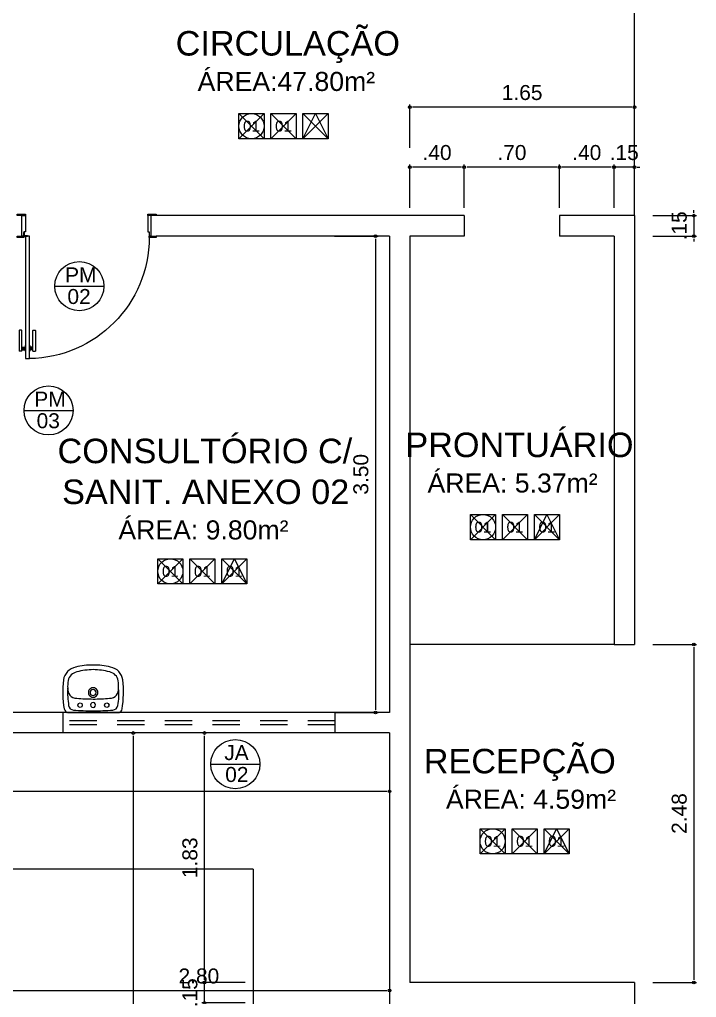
# Model space of a CAD drawing. Header units: millimetres. Extents: x 2125 to 3408, y 1171 to 1686.
# Drawn here: x 2436.55 to 2441.52, y 1480.6 to 1487.78 of the extents above; entities that cross this region are included whole.
import ezdxf
from ezdxf.enums import TextEntityAlignment as Align

# ---------------------------------------------------------------- set-up
doc = ezdxf.new("R2010")
doc.units = ezdxf.units.MM
doc.linetypes.add('CONTORNO_QUADRO_T', pattern=[0.35, 0.2, -0.15])
for name, color, linetype in [('at_Entity', 7, 'Continuous'), ('CALÇADA', 252, 'Continuous'), ('cotas', 7, 'Continuous'), ('ESQUADRIA', 3, 'Continuous'), ('ESQUADRIAS', 7, 'Continuous'), ('JANELA2', 1, 'Continuous'), ('Layout_Equipamentos', 7, 'Continuous'), ('PAREDE', 4, 'Continuous'), ('TEXTO01', 7, 'Continuous'), ('TEXTO02', 3, 'Continuous'), ('TEXTO03', 2, 'Continuous'), ('TEXTO_ESP_FORRO', 62, 'Continuous'), ('TEXTO_ESP_PAREDES', 10, 'Continuous'), ('TEXTO_ESP_PISO', 150, 'Continuous')]:
    doc.layers.add(name, color=color, linetype=linetype)
doc.styles.add('ARIAL', font='sanss___.ttf')
doc.styles.add('ROMANS', font='arial.ttf')
doc.styles.add('TEXTO1', font='swissko.ttf', dxfattribs={"width": 0.6, "height": 0.1})
doc.dimstyles.new('ESCALA 50', dxfattribs={"dimtxt": 0.08, "dimasz": 0.02, "dimexe": 0.05, "dimexo": 0.05, "dimgap": 0.05, "dimtad": 1, "dimlfac": -10, "dimzin": 1, "dimdsep": 46, "dimtxsty": 'ROMANS', "dimblk1": 'PPC', "dimblk2": 'PPC', "dimsah": 1, "dimcen": 0.02, "dimclrd": 7, "dimclre": 7, "dimclrt": 3, "dimadec": 0, "dimazin": 0, "dimtfac": 1, "dimtix": 1, "dimtmove": 1, "dimatfit": 3, "dimldrblk": 'PPC', "dimfxl": 0, "dimtolj": 1, "dimtzin": 12, "dimarcsym": 0})
doc.dimstyles.new('ESCALA75', dxfattribs={"dimtxt": 0.11, "dimasz": 0.02, "dimexe": 0.02, "dimexo": 0.04, "dimgap": 0.05, "dimtad": 1, "dimzin": 4, "dimdsep": 46, "dimtxsty": 'ROMANS', "dimblk1": 'PPC', "dimblk2": 'PPC', "dimsah": 1, "dimcen": 0.02, "dimclrd": 7, "dimclre": 7, "dimclrt": 3, "dimazin": 1, "dimtfac": 1, "dimtix": 1, "dimtmove": 0, "dimatfit": 3, "dimldrblk": 'PPC', "dimfxl": 0, "dimtolj": 1, "dimtzin": 12, "dimarcsym": 0})

# ---------------------------------------------------------------- blocks, each defined once
blk = doc.blocks.new('P90_02')
at = {"layer": 'ESQUADRIAS', "color": 2}
for p, q in [((0.025, 0.075), (0.025, 0.975)), ((0.025, 0.975), (0.055, 0.975)), ((0.055, 0.975), (0.055, 0.075)), ((0.055, 0.075), (0.025, 0.075))]:
    blk.add_line(p, q, dxfattribs=at)
at = {"layer": 'ESQUADRIAS', "color": 3, "linetype": 'Continuous'}
for p, q in [((-0.02, 0.7698), (-0.02, 0.9215)), ((0, 0.9215), (0, 0.7698)), ((0.023, 0.88), (0.023, 0.92)), ((0.057, 0.88), (0.057, 0.92)), ((0.08, 0.9215), (0.08, 0.7698)), ((0.1, 0.7698), (0.1, 0.9215)), ((-0.0035, 0.7668), (-0.0175, 0.7668)), ((0.0835, 0.7668), (0.0975, 0.7668))]:
    blk.add_line(p, q, dxfattribs=at)
at = {"layer": 'ESQUADRIAS', "color": 3}
for p, q in [((0, 0.9215), (-0.02, 0.9215)), ((0, 0.91), (0.023, 0.91)), ((0, 0.9), (0.023, 0.9)), ((0, 0.89), (0.023, 0.89)), ((0.023, 0.92), (0.025, 0.92)), ((0.023, 0.88), (0.025, 0.88)), ((0.057, 0.92), (0.055, 0.92)), ((0.057, 0.88), (0.055, 0.88)), ((0.08, 0.91), (0.057, 0.91)), ((0.08, 0.9), (0.057, 0.9)), ((0.08, 0.89), (0.057, 0.89)), ((0.08, 0.9215), (0.1, 0.9215))]:
    blk.add_line(p, q, dxfattribs=at)
at = {"layer": 'ESQUADRIAS'}
for p, q in [((0.0315, 0.0735), (0.0285, 0.0735)), ((0.0165, 0.0585), (0.0165, 0.0615))]:
    blk.add_line(p, q, dxfattribs=at)
at = {"layer": 'ESQUADRIAS', "color": 3}
for points in [[(0.015, 0.085), (-0.035, 0.085), (-0.035, 0.075), (0.015, 0.075)], [(0.985, 0.085), (0.935, 0.085), (0.935, 0.075), (0.985, 0.075)], [(0.025, -0.075), (0, -0.075), (-0.035, -0.075), (-0.035, -0.085), (0.025, -0.085)], [(0.985, -0.075), (0.925, -0.075), (0.925, -0.085), (0.985, -0.085)]]:
    blk.add_lwpolyline(points, close=True, dxfattribs=at)
at = {"layer": 'ESQUADRIAS', "color": 2}
for points in [[(0.025, 0.045), (0.015, 0.045), (0.015, 0.075), (0, 0.075), (0, -0.075), (0.025, -0.075)], [(0.925, 0.045), (0.935, 0.045), (0.935, 0.075), (0.95, 0.075), (0.95, -0.075), (0.925, -0.075)]]:
    blk.add_lwpolyline(points, close=True, dxfattribs=at)
at = {"layer": 'ESQUADRIAS', "color": 1}
for points in [[(0.016, 0.0705, -0.236068), (0.015, 0.0725), (0.015, 0.07), (0.015, 0.05), (0.016, 0.05)], [(0.0195, 0.074, 0.236068), (0.0175, 0.075), (0.02, 0.075), (0.04, 0.075), (0.04, 0.074)]]:
    blk.add_lwpolyline(points, format="xyb", close=True, dxfattribs=at)
at = {"layer": 'ESQUADRIAS'}
for points in [[(0.0275, 0.0727), (0.0285, 0.0735), (0.0285, 0.074)], [(0.0304, 0.0727), (0.0304, 0.0725), (0.0325, 0.0725), (0.0325, 0.0727), (0.0275, 0.0727), (0.0275, 0.0725), (0.0296, 0.0725), (0.0296, 0.0727)], [(0.0325, 0.0727), (0.0315, 0.0735), (0.0315, 0.074)], [(0.0173, 0.0625), (0.0165, 0.0615), (0.016, 0.0615)], [(0.0173, 0.0575), (0.0165, 0.0585), (0.016, 0.0585)], [(0.0173, 0.0596), (0.0175, 0.0596), (0.0175, 0.0575), (0.0173, 0.0575), (0.0173, 0.0625), (0.0175, 0.0625), (0.0175, 0.0604), (0.0173, 0.0604)]]:
    blk.add_lwpolyline(points, dxfattribs=at)
at = {"layer": 'ESQUADRIAS', "color": 1}
blk.add_circle((0.0175, 0.0725), 0.0025, dxfattribs=at)
at = {"layer": 'ESQUADRIAS'}
blk.add_arc((0.0429, 0.083), 0.8921, 0.12949, 89.22311, dxfattribs=at)
at = {"layer": 'ESQUADRIAS', "color": 3, "linetype": 'Continuous'}
for centre, start, end in [((-0.017, 0.7698), 180, 260.53768), ((-0.003, 0.7698), 260.53768, 360), ((0.083, 0.7698), 180, 279.46232), ((0.097, 0.7698), 279.46232, 0)]:
    blk.add_arc(centre, 0.003, start, end, dxfattribs=at)
blk = doc.blocks.new('PPC')
at = {"color": 2}
blk.add_circle((0, 0), 0.5, dxfattribs=at)
blk = doc.blocks.new('*D187')
at = {"layer": 'cotas', "color": 7, "lineweight": -2, "transparency": 16777216}
for p, q in [((2438.2035, 1480.7076), (2437.8835, 1480.7076)), ((2437.9035, 1480.7276), (2437.9035, 1480.7476)), ((2437.9035, 1480.5576), (2437.9035, 1480.7076)), ((2438.2035, 1480.5576), (2437.8835, 1480.5576)), ((2437.9035, 1480.5376), (2437.9035, 1480.5176))]:
    blk.add_line(p, q, dxfattribs=at)
at = {"layer": 'DEFPOINTS', "color": 0, "transparency": 16777216}
for p in [(2437.9035, 1480.7076), (2438.9052, 1480.7076), (2438.9052, 1480.5576)]:
    blk.add_point(p, dxfattribs=at)
at = {"layer": 'cotas', "color": 7, "lineweight": -2, "transparency": 16777216, "xscale": 0.02, "yscale": 0.02, "zscale": 0.02}
for p, rotation in [((2437.9035, 1480.7076), 270), ((2437.9035, 1480.5576), 90)]:
    blk.add_blockref('PPC', p, dxfattribs=dict(at, rotation=rotation))
at = {"layer": 'cotas', "color": 3, "transparency": 16777216, "insert": (2437.7973, 1480.6326), "char_height": 0.11, "attachment_point": 5, "rotation": 90, "style": 'ROMANS'}
blk.add_mtext('\\A1;.15', dxfattribs=at)
blk = doc.blocks.new('*D188')
at = {"layer": 'cotas', "color": 7, "lineweight": -2, "transparency": 16777216}
for p, q in [((2438.2035, 1482.5409), (2437.8835, 1482.5409)), ((2437.9035, 1480.7276), (2437.9035, 1482.5209)), ((2438.2035, 1480.7076), (2437.8835, 1480.7076))]:
    blk.add_line(p, q, dxfattribs=at)
at = {"layer": 'DEFPOINTS', "color": 0, "transparency": 16777216}
for p in [(2437.9035, 1482.5409), (2438.9052, 1482.5409), (2438.9052, 1480.7076)]:
    blk.add_point(p, dxfattribs=at)
at = {"layer": 'cotas', "color": 7, "lineweight": -2, "transparency": 16777216, "xscale": 0.02, "yscale": 0.02, "zscale": 0.02}
for p, rotation in [((2437.9035, 1482.5409), 90), ((2437.9035, 1480.7076), 270)]:
    blk.add_blockref('PPC', p, dxfattribs=dict(at, rotation=rotation))
at = {"layer": 'cotas', "color": 3, "transparency": 16777216, "insert": (2437.7973, 1481.6242), "char_height": 0.11, "attachment_point": 5, "rotation": 90, "style": 'ROMANS'}
blk.add_mtext('\\A1;1.83', dxfattribs=at)
blk = doc.blocks.new('*D192')
at = {"layer": 'cotas', "color": 7, "lineweight": -2, "transparency": 16777216}
for p, q in [((2436.4629, 1480.9491), (2436.4629, 1480.6291)), ((2439.2629, 1480.9491), (2439.2629, 1480.6291)), ((2436.4829, 1480.6491), (2439.2429, 1480.6491))]:
    blk.add_line(p, q, dxfattribs=at)
at = {"layer": 'DEFPOINTS', "color": 0, "transparency": 16777216}
for p in [(2436.4629, 1481.452), (2439.2629, 1481.452), (2439.2629, 1480.6491)]:
    blk.add_point(p, dxfattribs=at)
at = {"layer": 'cotas', "color": 7, "lineweight": -2, "transparency": 16777216, "xscale": 0.02, "yscale": 0.02, "zscale": 0.02, "rotation": 180}
blk.add_blockref('PPC', (2436.4629, 1480.6491), dxfattribs=at)
at = {"layer": 'cotas', "color": 7, "lineweight": -2, "transparency": 16777216, "xscale": 0.02, "yscale": 0.02, "zscale": 0.02}
blk.add_blockref('PPC', (2439.2629, 1480.6491), dxfattribs=at)
at = {"layer": 'cotas', "color": 3, "transparency": 16777216, "insert": (2437.8629, 1480.7552), "char_height": 0.11, "attachment_point": 5, "style": 'ROMANS'}
blk.add_mtext('\\A1;2.80', dxfattribs=at)
blk = doc.blocks.new('*D194')
at = {"layer": 'cotas', "color": 7, "lineweight": -2, "transparency": 16777216}
for p, q in [((2429.1129, 1480.6954), (2429.1129, 1480.3754)), ((2439.2629, 1480.6954), (2439.2629, 1480.3754)), ((2429.1329, 1480.3954), (2439.2429, 1480.3954))]:
    blk.add_line(p, q, dxfattribs=at)
at = {"layer": 'DEFPOINTS', "color": 0, "transparency": 16777216}
for p in [(2429.1129, 1481.302), (2439.2629, 1481.302), (2439.2629, 1480.3954)]:
    blk.add_point(p, dxfattribs=at)
at = {"layer": 'cotas', "color": 7, "lineweight": -2, "transparency": 16777216, "xscale": 0.02, "yscale": 0.02, "zscale": 0.02, "rotation": 180}
blk.add_blockref('PPC', (2429.1129, 1480.3954), dxfattribs=at)
at = {"layer": 'cotas', "color": 7, "lineweight": -2, "transparency": 16777216, "xscale": 0.02, "yscale": 0.02, "zscale": 0.02}
blk.add_blockref('PPC', (2439.2629, 1480.3954), dxfattribs=at)
at = {"layer": 'cotas', "color": 3, "transparency": 16777216, "insert": (2434.1879, 1480.5016), "char_height": 0.11, "attachment_point": 5, "style": 'ROMANS'}
blk.add_mtext('\\A1;10.15', dxfattribs=at)
blk = doc.blocks.new('*D195')
at = {"layer": 'cotas', "color": 7, "lineweight": -2, "transparency": 16777216}
for p, q in [((2437.6812, 1482.5409), (2437.3612, 1482.5409)), ((2437.3812, 1482.5209), (2437.3812, 1476.7609)), ((2437.6812, 1476.7409), (2437.3612, 1476.7409))]:
    blk.add_line(p, q, dxfattribs=at)
at = {"layer": 'DEFPOINTS', "color": 0, "transparency": 16777216}
for p in [(2438.4406, 1482.5409), (2437.3812, 1476.7409), (2438.4406, 1476.7409)]:
    blk.add_point(p, dxfattribs=at)
at = {"layer": 'cotas', "color": 7, "lineweight": -2, "transparency": 16777216, "xscale": 0.02, "yscale": 0.02, "zscale": 0.02}
for p, rotation in [((2437.3812, 1482.5409), 90), ((2437.3812, 1476.7409), 270)]:
    blk.add_blockref('PPC', p, dxfattribs=dict(at, rotation=rotation))
at = {"layer": 'cotas', "color": 3, "transparency": 16777216, "insert": (2437.2751, 1479.6409), "char_height": 0.11, "attachment_point": 5, "rotation": 90, "style": 'ROMANS'}
blk.add_mtext('\\A1;5.80', dxfattribs=at)
blk = doc.blocks.new('*D285')
at = {"layer": 'DEFPOINTS', "color": 0, "transparency": 16777216}
for p in [(2434.5465, 1486.1909), (2434.5465, 1482.6909), (2439.1596, 1482.6909)]:
    blk.add_point(p, dxfattribs=at)
at = {"layer": 'Layout_Equipamentos', "color": 7, "lineweight": -2, "transparency": 16777216}
for p, q in [((2438.8596, 1486.1909), (2439.1796, 1486.1909)), ((2439.1596, 1486.1709), (2439.1596, 1482.7109)), ((2438.8596, 1482.6909), (2439.1796, 1482.6909))]:
    blk.add_line(p, q, dxfattribs=at)
at = {"layer": 'Layout_Equipamentos', "color": 7, "lineweight": -2, "transparency": 16777216, "xscale": 0.02, "yscale": 0.02, "zscale": 0.02}
for p, rotation in [((2439.1596, 1486.1909), 90), ((2439.1596, 1482.6909), 270)]:
    blk.add_blockref('PPC', p, dxfattribs=dict(at, rotation=rotation))
at = {"layer": 'Layout_Equipamentos', "color": 3, "transparency": 16777216, "insert": (2439.0534, 1484.4409), "char_height": 0.11, "attachment_point": 5, "rotation": 90, "style": 'ROMANS'}
blk.add_mtext('\\A1;3.50', dxfattribs=at)
blk = doc.blocks.new('new block12')
at = {"layer": 'at_Entity', "color": 0}
for p, q in [((-0.1079, 0.0656), (-0.0973, 0.0719)), ((-0.0973, 0.0719), (-0.0846, 0.0656)), ((0.0868, 0.0656), (0.0995, 0.0719)), ((0.0995, 0.0719), (0.11, 0.0656)), ((-0.1904, 0), (0, 0)), ((-0.1143, 0.055), (-0.1079, 0.0656)), ((-0.1079, 0.0423), (-0.1143, 0.055)), ((-0.0973, 0.036), (-0.1079, 0.0423)), ((-0.0846, 0.0423), (-0.0973, 0.036)), ((-0.0846, 0.0656), (-0.0804, 0.055)), ((-0.0804, 0.055), (-0.0846, 0.0423)), ((-0.0635, 0), (0.1248, 0)), ((0, 0), (0.1926, 0)), ((0.0825, 0.055), (0.0868, 0.0656)), ((0.0868, 0.0423), (0.0825, 0.055)), ((0.0995, 0.036), (0.0868, 0.0423)), ((0.11, 0.0423), (0.0995, 0.036)), ((0.11, 0.0656), (0.1164, 0.055)), ((0.1164, 0.055), (0.11, 0.0423))]:
    blk.add_line(p, q, dxfattribs=at)
for centre, radius, start, end in [((-0.1037, 0.2192), 0.1175, 102.51398, 169.94425), ((-0.1021, 0.2163), 0.0847, 102.94607, 167.28087), ((-0.0119, -0.1249), 0.4735, 88.69805, 104.42194), ((0.0138, -0.2613), 0.5766, 91.35244, 103.5038), ((0.0099, -0.1255), 0.4741, 75.63679, 91.34148), ((-0.0133, -0.2572), 0.5725, 76.4579, 88.69664), ((0.1052, 0.222), 0.0784, 8.41938, 78.38368), ((0.1075, 0.2249), 0.1107, 7.71962, 79.59246), ((0.5296, 0.1532), 0.7539, 173.41338, 189.69292), ((0.1228, 0.188), 0.311, 171.32208, 181.82646), ((-0.1329, 0.1882), 0.3189, 357.99462, 8.16964), ((-0.5309, 0.1535), 0.7531, 350.27914, 6.57653), ((0.4249, 0.1494), 0.6136, 177.32306, 189.24154), ((-0.1166, 0.1739), 0.0716, 176.60246, 219.59969), ((-0.0011, 0.1471), 0.0349, 150.00315, 209.99685), ((-0.0011, 0.1471), 0.0349, 90, 149.99293), ((-0.0011, 0.1471), 0.0222, 90, 180), ((-0.0011, 0.1471), 0.0222, 180, 270), ((-0.0011, 0.1471), 0.0349, 29.99676, 89.99928), ((-0.0011, 0.1471), 0.0222, 360, 90), ((-0.0011, 0.1471), 0.0222, 270.00968, 360), ((-0.0011, 0.1471), 0.0349, 330.00315, 29.99685), ((0.1078, 0.1732), 0.0781, 324.65246, 2.83944), ((-0.2623, 0.1317), 0.4504, 349.78202, 5.79718), ((-0.1209, 0.1714), 0.0667, 220.34381, 269.44866), ((0.0021, 1.5743), 1.4748, 265.18956, 269.93912), ((-0.0011, 0.1471), 0.0349, 209.99676, 269.99928), ((-0.0011, 0.0561), 0.018, 90, 150.03984), ((-0.0011, 0.1471), 0.0349, 270, 329.99293), ((-0.001, 0.0561), 0.018, 30.01908, 90.03665), ((-0.001, 1.4521), 1.3526, 270.02076, 275.09507), ((0.1226, 0.1679), 0.0631, 266.77318, 320.7547), ((-0.1647, 0.0446), 0.0522, 200.54167, 238.93005), ((-0.1427, 0.0567), 0.0385, 188.75581, 265.61268), ((-0.0074, 1.7284), 1.7156, 265.3753, 270.21026), ((-0.0011, 0.0561), 0.018, 150.01278, 209.98722), ((-0.0011, 0.0561), 0.018, 210.01908, 270.03665), ((-0.0011, 0.0561), 0.018, 270, 330.03984), ((-0.0011, 1.8918), 1.879, 270, 274.41438), ((-0.0011, 0.0561), 0.018, 330.01278, 29.98722), ((0.1414, 0.0585), 0.0402, 273.11398, 350.39284), ((0.1736, 0.034), 0.0386, 297.86727, 348.56925)]:
    blk.add_arc(centre, radius, start, end, dxfattribs=at)
blk = doc.blocks.new('Esp_Pis_Par_For_Esc100')
at = {"layer": 'DEFPOINTS'}
for p, q in [((0, 0.37), (0.37, 0)), ((0.37, 0.37), (0, 0)), ((0.47, 0.37), (0.84, 0)), ((0.84, 0.37), (0.47, 0)), ((0.94, 0.37), (1.31, 0)), ((1.31, 0.37), (0.94, 0)), ((0.47, 0), (0.37, 0)), ((0.94, 0), (0.84, 0))]:
    blk.add_line(p, q, dxfattribs=at)
for points in [[(0.37, 0.37), (0.37, 0), (0, 0), (0, 0.37)], [(1.31, 0.37), (1.31, 0), (0.94, 0), (0.94, 0.37)]]:
    blk.add_lwpolyline(points, close=True, dxfattribs=at)
at = {"layer": 'TEXTO_ESP_FORRO'}
blk.add_lwpolyline([(0.94, 0), (1.125, 0.37), (1.31, 0)], close=True, dxfattribs=at)
at = {"layer": 'TEXTO_ESP_PAREDES'}
blk.add_lwpolyline([(0.84, 0.37), (0.84, 0), (0.47, 0), (0.47, 0.37)], close=True, dxfattribs=at)
at = {"layer": 'TEXTO_ESP_PISO'}
blk.add_circle((0.185, 0.185), 0.185, dxfattribs=at)
at = {"layer": 'TEXTO_ESP_FORRO', "color": 3, "linetype": 'ByBlock', "style": 'ARIAL', "text_generation_flag": 6}
blk.add_attdef('FOR', text='', height=0.16, rotation=180, dxfattribs=at).set_placement((1.125, 0.185), align=Align.MIDDLE_CENTER)
at = {"layer": 'TEXTO_ESP_PAREDES', "color": 3, "linetype": 'ByBlock', "ltscale": 0.0001, "style": 'ARIAL', "text_generation_flag": 6}
blk.add_attdef('PAR', text='', height=0.16, rotation=180, dxfattribs=at).set_placement((0.655, 0.185), align=Align.MIDDLE_CENTER)
at = {"layer": 'TEXTO_ESP_PISO', "color": 3, "linetype": 'ByBlock', "style": 'ARIAL', "text_generation_flag": 6}
blk.add_attdef('PIS', text='', height=0.16, rotation=180, dxfattribs=at).set_placement((0.185, 0.185), align=Align.MIDDLE_CENTER)
blk = doc.blocks.new('*D339')
at = {"layer": 'DEFPOINTS', "color": 0, "transparency": 16777216}
for p in [(2440.8848, 1486.3409), (2440.8848, 1486.1909), (2441.4986, 1486.1909)]:
    blk.add_point(p, dxfattribs=at)
at = {"layer": 'PAREDE', "color": 7, "lineweight": -2, "transparency": 16777216}
for p, q in [((2441.4986, 1486.3609), (2441.4986, 1486.3809)), ((2441.1986, 1486.3409), (2441.5186, 1486.3409)), ((2441.4986, 1486.3409), (2441.4986, 1486.1909)), ((2441.1986, 1486.1909), (2441.5186, 1486.1909)), ((2441.4986, 1486.1709), (2441.4986, 1486.1509))]:
    blk.add_line(p, q, dxfattribs=at)
at = {"layer": 'PAREDE', "color": 7, "lineweight": -2, "transparency": 16777216, "xscale": 0.02, "yscale": 0.02, "zscale": 0.02}
for p, rotation in [((2441.4986, 1486.3409), 270), ((2441.4986, 1486.1909), 90)]:
    blk.add_blockref('PPC', p, dxfattribs=dict(at, rotation=rotation))
at = {"layer": 'PAREDE', "color": 3, "transparency": 16777216, "insert": (2441.3925, 1486.2659), "char_height": 0.11, "attachment_point": 5, "rotation": 90, "style": 'ROMANS'}
blk.add_mtext('\\A1;.15', dxfattribs=at)
blk = doc.blocks.new('*D340')
at = {"layer": 'DEFPOINTS', "color": 0, "transparency": 16777216}
for p in [(2440.9129, 1486.6977), (2441.0629, 1486.3409), (2440.9129, 1486.1909)]:
    blk.add_point(p, dxfattribs=at)
at = {"layer": 'PAREDE', "color": 7, "lineweight": -2, "transparency": 16777216}
for p, q in [((2440.8929, 1486.6977), (2440.8729, 1486.6977)), ((2440.9129, 1486.3977), (2440.9129, 1486.7177)), ((2441.0629, 1486.6977), (2440.9129, 1486.6977)), ((2441.0629, 1486.3977), (2441.0629, 1486.7177)), ((2441.0829, 1486.6977), (2441.1029, 1486.6977))]:
    blk.add_line(p, q, dxfattribs=at)
at = {"layer": 'PAREDE', "color": 7, "lineweight": -2, "transparency": 16777216, "xscale": 0.02, "yscale": 0.02, "zscale": 0.02}
blk.add_blockref('PPC', (2440.9129, 1486.6977), dxfattribs=at)
at = {"layer": 'PAREDE', "color": 7, "lineweight": -2, "transparency": 16777216, "xscale": 0.02, "yscale": 0.02, "zscale": 0.02, "rotation": 180}
blk.add_blockref('PPC', (2441.0629, 1486.6977), dxfattribs=at)
at = {"layer": 'PAREDE', "color": 3, "transparency": 16777216, "insert": (2440.9879, 1486.8039), "char_height": 0.11, "attachment_point": 5, "style": 'ROMANS'}
blk.add_mtext('\\A1;.15', dxfattribs=at)
blk = doc.blocks.new('*D341')
at = {"layer": 'DEFPOINTS', "color": 0, "transparency": 16777216}
for p in [(2440.5129, 1486.6977), (2440.5129, 1486.3409), (2440.9129, 1486.1909)]:
    blk.add_point(p, dxfattribs=at)
at = {"layer": 'PAREDE', "color": 7, "lineweight": -2, "transparency": 16777216}
for p, q in [((2440.5129, 1486.3977), (2440.5129, 1486.7177)), ((2440.8929, 1486.6977), (2440.5329, 1486.6977)), ((2440.9129, 1486.3977), (2440.9129, 1486.7177))]:
    blk.add_line(p, q, dxfattribs=at)
at = {"layer": 'PAREDE', "color": 7, "lineweight": -2, "transparency": 16777216, "xscale": 0.02, "yscale": 0.02, "zscale": 0.02, "rotation": 180}
blk.add_blockref('PPC', (2440.5129, 1486.6977), dxfattribs=at)
at = {"layer": 'PAREDE', "color": 7, "lineweight": -2, "transparency": 16777216, "xscale": 0.02, "yscale": 0.02, "zscale": 0.02}
blk.add_blockref('PPC', (2440.9129, 1486.6977), dxfattribs=at)
at = {"layer": 'PAREDE', "color": 3, "transparency": 16777216, "insert": (2440.7129, 1486.8039), "char_height": 0.11, "attachment_point": 5, "style": 'ROMANS'}
blk.add_mtext('\\A1;.40', dxfattribs=at)
blk = doc.blocks.new('*D342')
at = {"layer": 'DEFPOINTS', "color": 0, "transparency": 16777216}
for p in [(2439.8129, 1486.6977), (2439.8129, 1486.3409), (2440.5129, 1486.3409)]:
    blk.add_point(p, dxfattribs=at)
at = {"layer": 'PAREDE', "color": 7, "lineweight": -2, "transparency": 16777216}
for p, q in [((2439.8129, 1486.3977), (2439.8129, 1486.7177)), ((2440.4929, 1486.6977), (2439.8329, 1486.6977)), ((2440.5129, 1486.3977), (2440.5129, 1486.7177))]:
    blk.add_line(p, q, dxfattribs=at)
at = {"layer": 'PAREDE', "color": 7, "lineweight": -2, "transparency": 16777216, "xscale": 0.02, "yscale": 0.02, "zscale": 0.02, "rotation": 180}
blk.add_blockref('PPC', (2439.8129, 1486.6977), dxfattribs=at)
at = {"layer": 'PAREDE', "color": 7, "lineweight": -2, "transparency": 16777216, "xscale": 0.02, "yscale": 0.02, "zscale": 0.02}
blk.add_blockref('PPC', (2440.5129, 1486.6977), dxfattribs=at)
at = {"layer": 'PAREDE', "color": 3, "transparency": 16777216, "insert": (2440.1629, 1486.8039), "char_height": 0.11, "attachment_point": 5, "style": 'ROMANS'}
blk.add_mtext('\\A1;.70', dxfattribs=at)
blk = doc.blocks.new('*D343')
at = {"layer": 'DEFPOINTS', "color": 0, "transparency": 16777216}
for p in [(2439.4129, 1486.6977), (2439.8129, 1486.3409), (2439.4129, 1486.1909)]:
    blk.add_point(p, dxfattribs=at)
at = {"layer": 'PAREDE', "color": 7, "lineweight": -2, "transparency": 16777216}
for p, q in [((2439.4129, 1486.3977), (2439.4129, 1486.7177)), ((2439.7929, 1486.6977), (2439.4329, 1486.6977)), ((2439.8129, 1486.3977), (2439.8129, 1486.7177))]:
    blk.add_line(p, q, dxfattribs=at)
at = {"layer": 'PAREDE', "color": 7, "lineweight": -2, "transparency": 16777216, "xscale": 0.02, "yscale": 0.02, "zscale": 0.02, "rotation": 180}
blk.add_blockref('PPC', (2439.4129, 1486.6977), dxfattribs=at)
at = {"layer": 'PAREDE', "color": 7, "lineweight": -2, "transparency": 16777216, "xscale": 0.02, "yscale": 0.02, "zscale": 0.02}
blk.add_blockref('PPC', (2439.8129, 1486.6977), dxfattribs=at)
at = {"layer": 'PAREDE', "color": 3, "transparency": 16777216, "insert": (2439.6129, 1486.8039), "char_height": 0.11, "attachment_point": 5, "style": 'ROMANS'}
blk.add_mtext('\\A1;.40', dxfattribs=at)
blk = doc.blocks.new('*D344')
at = {"layer": 'DEFPOINTS', "color": 0, "transparency": 16777216}
for p in [(2439.4129, 1487.1384), (2441.0629, 1486.3409), (2439.4129, 1486.1909)]:
    blk.add_point(p, dxfattribs=at)
at = {"layer": 'PAREDE', "color": 7, "lineweight": -2, "transparency": 16777216}
for p, q in [((2439.4129, 1486.8384), (2439.4129, 1487.1584)), ((2441.0629, 1486.8384), (2441.0629, 1487.1584)), ((2441.0429, 1487.1384), (2439.4329, 1487.1384))]:
    blk.add_line(p, q, dxfattribs=at)
at = {"layer": 'PAREDE', "color": 7, "lineweight": -2, "transparency": 16777216, "xscale": 0.02, "yscale": 0.02, "zscale": 0.02, "rotation": 180}
blk.add_blockref('PPC', (2439.4129, 1487.1384), dxfattribs=at)
at = {"layer": 'PAREDE', "color": 7, "lineweight": -2, "transparency": 16777216, "xscale": 0.02, "yscale": 0.02, "zscale": 0.02}
blk.add_blockref('PPC', (2441.0629, 1487.1384), dxfattribs=at)
at = {"layer": 'PAREDE', "color": 3, "transparency": 16777216, "insert": (2440.2379, 1487.2445), "char_height": 0.11, "attachment_point": 5, "style": 'ROMANS'}
blk.add_mtext('\\A1;1.65', dxfattribs=at)
blk = doc.blocks.new('*D240')
at = {"layer": 'DEFPOINTS', "color": 0, "transparency": 16777216}
for p in [(2440.3769, 1483.1909), (2440.3769, 1480.7076), (2441.4986, 1480.7076)]:
    blk.add_point(p, dxfattribs=at)
at = {"layer": 'PAREDE', "color": 7, "lineweight": -2, "transparency": 16777216}
for p, q in [((2441.1986, 1483.1909), (2441.5186, 1483.1909)), ((2441.4986, 1483.1709), (2441.4986, 1480.7276)), ((2441.1986, 1480.7076), (2441.5186, 1480.7076))]:
    blk.add_line(p, q, dxfattribs=at)
at = {"layer": 'PAREDE', "color": 7, "lineweight": -2, "transparency": 16777216, "xscale": 0.02, "yscale": 0.02, "zscale": 0.02}
for p, rotation in [((2441.4986, 1483.1909), 90), ((2441.4986, 1480.7076), 270)]:
    blk.add_blockref('PPC', p, dxfattribs=dict(at, rotation=rotation))
at = {"layer": 'PAREDE', "color": 3, "transparency": 16777216, "insert": (2441.3925, 1481.9492), "char_height": 0.11, "attachment_point": 5, "rotation": 90, "style": 'ROMANS'}
blk.add_mtext('\\A1;2.48', dxfattribs=at)
blk = doc.blocks.new('*D1121')
at = {"color": 7, "lineweight": -2, "transparency": 16777216}
for p, q in [((2429.1129, 1482.4125), (2429.1129, 1482.0625)), ((2439.2629, 1482.4125), (2439.2629, 1482.0625)), ((2429.1329, 1482.1125), (2439.2429, 1482.1125))]:
    blk.add_line(p, q, dxfattribs=at)
at = {"layer": 'DEFPOINTS', "color": 0, "transparency": 16777216}
for p in [(2429.1129, 1482.5409), (2439.2629, 1482.5409), (2439.2629, 1482.1125)]:
    blk.add_point(p, dxfattribs=at)
at = {"color": 7, "lineweight": -2, "transparency": 16777216, "xscale": 0.02, "yscale": 0.02, "zscale": 0.02, "rotation": 180}
blk.add_blockref('PPC', (2429.1129, 1482.1125), dxfattribs=at)
at = {"color": 7, "lineweight": -2, "transparency": 16777216, "xscale": 0.02, "yscale": 0.02, "zscale": 0.02}
blk.add_blockref('PPC', (2439.2629, 1482.1125), dxfattribs=at)
at = {"color": 3, "transparency": 16777216, "insert": (2434.1879, 1482.2034), "char_height": 0.08, "attachment_point": 5, "style": 'ROMANS'}
blk.add_mtext('\\A1;10.15', dxfattribs=at)

msp = doc.modelspace()

# ---------------------------------------------------------------- linework, layer by layer
for p, q in [((2441.0629, 1486.3409), (2441.0629, 1488.5453)), ((2440.9129, 1483.1909), (2439.4129, 1483.1909))]:
    msp.add_line(p, q)
at = {"layer": 'CALÇADA', "linetype": 'Continuous'}
for q in [(2430.1129, 1481.5409), (2438.2629, 1475.5409)]:
    msp.add_line((2438.2629, 1481.5409), q, dxfattribs=at)
at = {"layer": 'ESQUADRIA', "linetype": 'CONTORNO_QUADRO_T'}
for p, q in [((2438.8629, 1482.6309), (2436.8629, 1482.6309)), ((2438.8629, 1482.6009), (2436.8629, 1482.6009))]:
    msp.add_line(p, q, dxfattribs=at)
at = {"layer": 'JANELA2'}
for p, q in [((2436.8629, 1482.6909), (2436.8629, 1482.5409)), ((2438.8629, 1482.6909), (2438.8629, 1482.5409))]:
    msp.add_line(p, q, dxfattribs=at)
at = {"layer": 'PAREDE', "linetype": 'Continuous'}
for p, q in [((2436.5879, 1486.3409), (2436.5629, 1486.3409)), ((2437.5129, 1486.3409), (2437.4879, 1486.3409)), ((2439.8129, 1486.3409), (2437.5479, 1486.3409)), ((2439.8129, 1486.3409), (2439.8129, 1486.1909)), ((2440.5129, 1486.3409), (2440.5129, 1486.1909)), ((2441.0629, 1486.3409), (2440.5129, 1486.3409)), ((2441.0629, 1486.3409), (2441.0629, 1483.1909)), ((2436.6179, 1486.1909), (2436.5629, 1486.1909)), ((2437.5129, 1486.1909), (2437.4979, 1486.1909)), ((2439.2629, 1486.1909), (2437.5479, 1486.1909)), ((2439.2629, 1486.1909), (2439.2629, 1482.6909)), ((2439.4129, 1486.1909), (2439.4129, 1480.7076)), ((2439.8129, 1486.1909), (2439.4129, 1486.1909)), ((2440.9129, 1486.1909), (2440.5129, 1486.1909)), ((2440.9129, 1486.1909), (2440.9129, 1483.1909)), ((2440.9129, 1483.1909), (2441.0629, 1483.1909)), ((2439.2629, 1482.6909), (2436.4629, 1482.6909)), ((2439.2629, 1482.5409), (2429.1129, 1482.5409)), ((2439.2629, 1482.5409), (2439.2629, 1476.7409)), ((2441.0629, 1480.7076), (2439.4129, 1480.7076)), ((2441.0629, 1480.7076), (2441.0629, 1480.4926))]:
    msp.add_line(p, q, dxfattribs=at)
at = {"layer": 'TEXTO01'}
for p, q in [((2436.8044, 1485.8226), (2437.1651, 1485.8226)), ((2436.5781, 1484.9101), (2436.9388, 1484.9101)), ((2437.9503, 1482.3122), (2438.3111, 1482.3122))]:
    msp.add_line(p, q, dxfattribs=at)
for centre in [(2436.9847, 1485.8226), (2436.7585, 1484.9101), (2438.1307, 1482.3122)]:
    msp.add_circle(centre, 0.1804, dxfattribs=at)

# ---------------------------------------------------------------- block references
at = {"layer": 'ESQUADRIAS', "xscale": -1, "rotation": 180}
msp.add_blockref('P90_02', (2436.5629, 1486.2659), dxfattribs=at)
at = {"layer": 'Layout_Equipamentos'}
msp.add_blockref('new block12', (2437.0869, 1482.6909), dxfattribs=at)
at = {"layer": 'TEXTO02'}
ref = msp.add_blockref('Esp_Pis_Par_For_Esc100', (2438.1572, 1486.9054), dxfattribs=dict(at, xscale=0.5, yscale=0.5, zscale=0.5))
ref.add_attrib('PIS', '01', dxfattribs={"layer": 'TEXTO_ESP_PISO', "color": 3, "linetype": 'ByBlock', "height": 0.08, "rotation": 180, "style": 'ARIAL', "text_generation_flag": 6}).set_placement((2438.2497, 1486.9979), align=Align.MIDDLE_CENTER)
ref.add_attrib('PAR', '01', dxfattribs={"layer": 'TEXTO_ESP_PAREDES', "color": 3, "linetype": 'ByBlock', "ltscale": 0.0001, "height": 0.08, "rotation": 180, "style": 'ARIAL', "text_generation_flag": 6}).set_placement((2438.4847, 1486.9979), align=Align.MIDDLE_CENTER)
at = {"layer": 'TEXTO02', "xscale": 0.5, "yscale": 0.5, "zscale": 0.5}
for p in [(2439.8579, 1483.9606), (2437.5611, 1483.6356), (2439.9288, 1481.6527)]:
    msp.add_blockref('Esp_Pis_Par_For_Esc100', p, dxfattribs=at).add_auto_attribs({'PIS': '01', 'PAR': '01', 'FOR': '01'})

# ---------------------------------------------------------------- texts
at = {"layer": 'TEXTO01', "ltscale": 0.0001, "attachment_point": 1, "style": 'TEXTO1'}
for s, insert, char_height, width in [('\\pi-0.0659;{\\fSansSerif|b0|i0|c2|p2;\\H1.5x;\\W1;\\C2;CIRCULAÇÃO\\P\\pi0.095437;\\H0.77777x;\\C3;ÁREA:47.80m²}', (2437.758, 1487.6968), 0.12, 1.466226), ('{\\fSansSerif|b0|i0|c2|p2;\\W1;PM}', (2436.88, 1485.9605), 0.11, 0.330365), ('{\\fSansSerif|b0|i0|c2|p2;\\W1;02}', (2436.8971, 1485.802), 0.11, 0.330365), ('{\\fSansSerif|b0|i0|c2|p2;\\W1;PM}', (2436.6537, 1485.048), 0.11, 0.330365), ('{\\fSansSerif|b0|i0|c2|p2;\\W1;03}', (2436.6708, 1484.8896), 0.11, 0.330365), ('{\\fSansSerif|b0|i0|c2|p2;\\W1;JA}', (2438.0496, 1482.4517), 0.11, 0.330365), ('{\\fSansSerif|b0|i0|c2|p2;\\W1;02}', (2438.0563, 1482.291), 0.11, 0.330365)]:
    msp.add_mtext(s, dxfattribs=dict(at, insert=insert, char_height=char_height, width=width))
at = {"layer": 'TEXTO03', "ltscale": 0.0001, "char_height": 0.12, "width": 3.592802, "attachment_point": 1, "style": 'TEXTO1'}
for s, insert in [('{\\fSansSerif|b0|i0|c2|p2;\\H1.5x;\\W1;\\C2;PRONTUÁRIO\\P\\H0.77777x;\\C3;   ÁREA: 5.37m²}', (2439.3799, 1484.7472)), ('\\pi0.73825;{\\fSansSerif|b0|i0|c2|p2;\\H1.5x;\\W1;\\C2;CONSULTÓRIO C/\\P\\pi0.77183;SANIT. ANEXO 02\\P\\pi1.1854;\\H0.77777x;\\C3;ÁREA: 9.80m²}', (2436.0861, 1484.7026)), ('{\\fSansSerif|b0|i0|c2|p2;\\H1.5x;\\W1;\\C2;RECEPÇÃO\\P\\H0.77777x;\\C3;   ÁREA: 4.59m²}', (2439.5152, 1482.4243))]:
    msp.add_mtext(s, dxfattribs=dict(at, insert=insert))

# ---------------------------------------------------------------- dimensions: what is measured, and where the dimension line sits
dim = msp.add_linear_dim(base=(2439.2629, 1482.1125), p1=(2429.1129, 1482.5409), p2=(2439.2629, 1482.5409), dimstyle='ESCALA 50', override={"dimfxl": 0.3, "dimfxlon": 1})
dim.commit()
dim.dimension.update_dxf_attribs({"geometry": '*D1121', "text_midpoint": (2434.1879, 1482.2034)})
at = {"layer": 'cotas'}
dim = msp.add_linear_dim(base=(2437.3812, 1476.7409), p1=(2438.4406, 1482.5409), p2=(2438.4406, 1476.7409), angle=90, dimstyle='ESCALA75', dxfattribs=at)
dim.commit()
dim.dimension.update_dxf_attribs({"geometry": '*D195', "text_midpoint": (2437.2751, 1479.6409)})
for base, p1, p2, picture, middle in [((2437.9035, 1482.5409), (2438.9052, 1480.7076), (2438.9052, 1482.5409), '*D188', (2437.7973, 1481.6242)), ((2437.9035, 1480.7076), (2438.9052, 1480.5576), (2438.9052, 1480.7076), '*D187', (2437.7973, 1480.6326))]:
    dim = msp.add_linear_dim(base=base, p1=p1, p2=p2, angle=90, dimstyle='ESCALA75', override={"dimtmove": 1}, dxfattribs=at)
    dim.commit()
    dim.dimension.update_dxf_attribs({"geometry": picture, "text_midpoint": middle})
dim = msp.add_linear_dim(base=(2439.2629, 1480.6491), p1=(2436.4629, 1481.452), p2=(2439.2629, 1481.452), dimstyle='ESCALA75', override={"dimtmove": 1}, dxfattribs=at)
dim.commit()
dim.dimension.update_dxf_attribs({"geometry": '*D192', "text_midpoint": (2437.8629, 1480.7552)})
dim = msp.add_linear_dim(base=(2439.2629, 1480.3954), p1=(2429.1129, 1481.302), p2=(2439.2629, 1481.302), dimstyle='ESCALA75', dxfattribs=at)
dim.commit()
dim.dimension.update_dxf_attribs({"geometry": '*D194', "text_midpoint": (2434.1879, 1480.5016)})
at = {"layer": 'Layout_Equipamentos'}
dim = msp.add_linear_dim(base=(2439.1596, 1482.6909), p1=(2434.5465, 1486.1909), p2=(2434.5465, 1482.6909), angle=90, dimstyle='ESCALA75', dxfattribs=at)
dim.commit()
dim.dimension.update_dxf_attribs({"geometry": '*D285', "text_midpoint": (2439.0534, 1484.4409)})
at = {"layer": 'PAREDE'}
for base, p2, picture, middle in [((2439.4129, 1487.1384), (2439.4129, 1486.1909), '*D344', (2440.2379, 1487.2445)), ((2440.9129, 1486.6977), (2440.9129, 1486.1909), '*D340', (2440.9879, 1486.8039))]:
    dim = msp.add_linear_dim(base=base, p1=(2441.0629, 1486.3409), p2=p2, dimstyle='ESCALA75', dxfattribs=at)
    dim.commit()
    dim.dimension.update_dxf_attribs({"geometry": picture, "text_midpoint": middle})
for base, p1, p2, picture, middle in [((2439.4129, 1486.6977), (2439.8129, 1486.3409), (2439.4129, 1486.1909), '*D343', (2439.6129, 1486.8039)), ((2439.8129, 1486.6977), (2440.5129, 1486.3409), (2439.8129, 1486.3409), '*D342', (2440.1629, 1486.8039)), ((2440.5129, 1486.6977), (2440.9129, 1486.1909), (2440.5129, 1486.3409), '*D341', (2440.7129, 1486.8039))]:
    dim = msp.add_linear_dim(base=base, p1=p1, p2=p2, dimstyle='ESCALA75', override={"dimtmove": 1}, dxfattribs=at)
    dim.commit()
    dim.dimension.update_dxf_attribs({"geometry": picture, "text_midpoint": middle})
for base, p1, p2, picture, middle in [((2441.4986, 1486.1909), (2440.8848, 1486.3409), (2440.8848, 1486.1909), '*D339', (2441.3925, 1486.2659)), ((2441.4986, 1480.7076), (2440.3769, 1483.1909), (2440.3769, 1480.7076), '*D240', (2441.3925, 1481.9492))]:
    dim = msp.add_linear_dim(base=base, p1=p1, p2=p2, angle=90, dimstyle='ESCALA75', dxfattribs=at)
    dim.commit()
    dim.dimension.update_dxf_attribs({"geometry": picture, "text_midpoint": middle})

doc.saveas('drawing.dxf')
